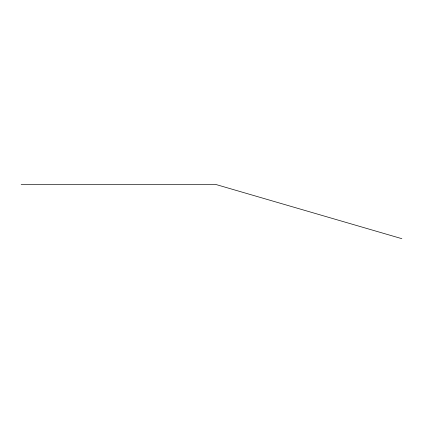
<?xml version="1.0" encoding="UTF-8"?>
<svg xmlns="http://www.w3.org/2000/svg" width="423" height="423" viewBox="0 0 423 423"><rect width="100%" height="100%" fill="white"/><g stroke="black" fill="none" stroke-linecap="round" stroke-linejoin="round"><path stroke-width="0.63" d="M21.15 184.317L215.307 184.317L401.85 238.683"/></g></svg>
